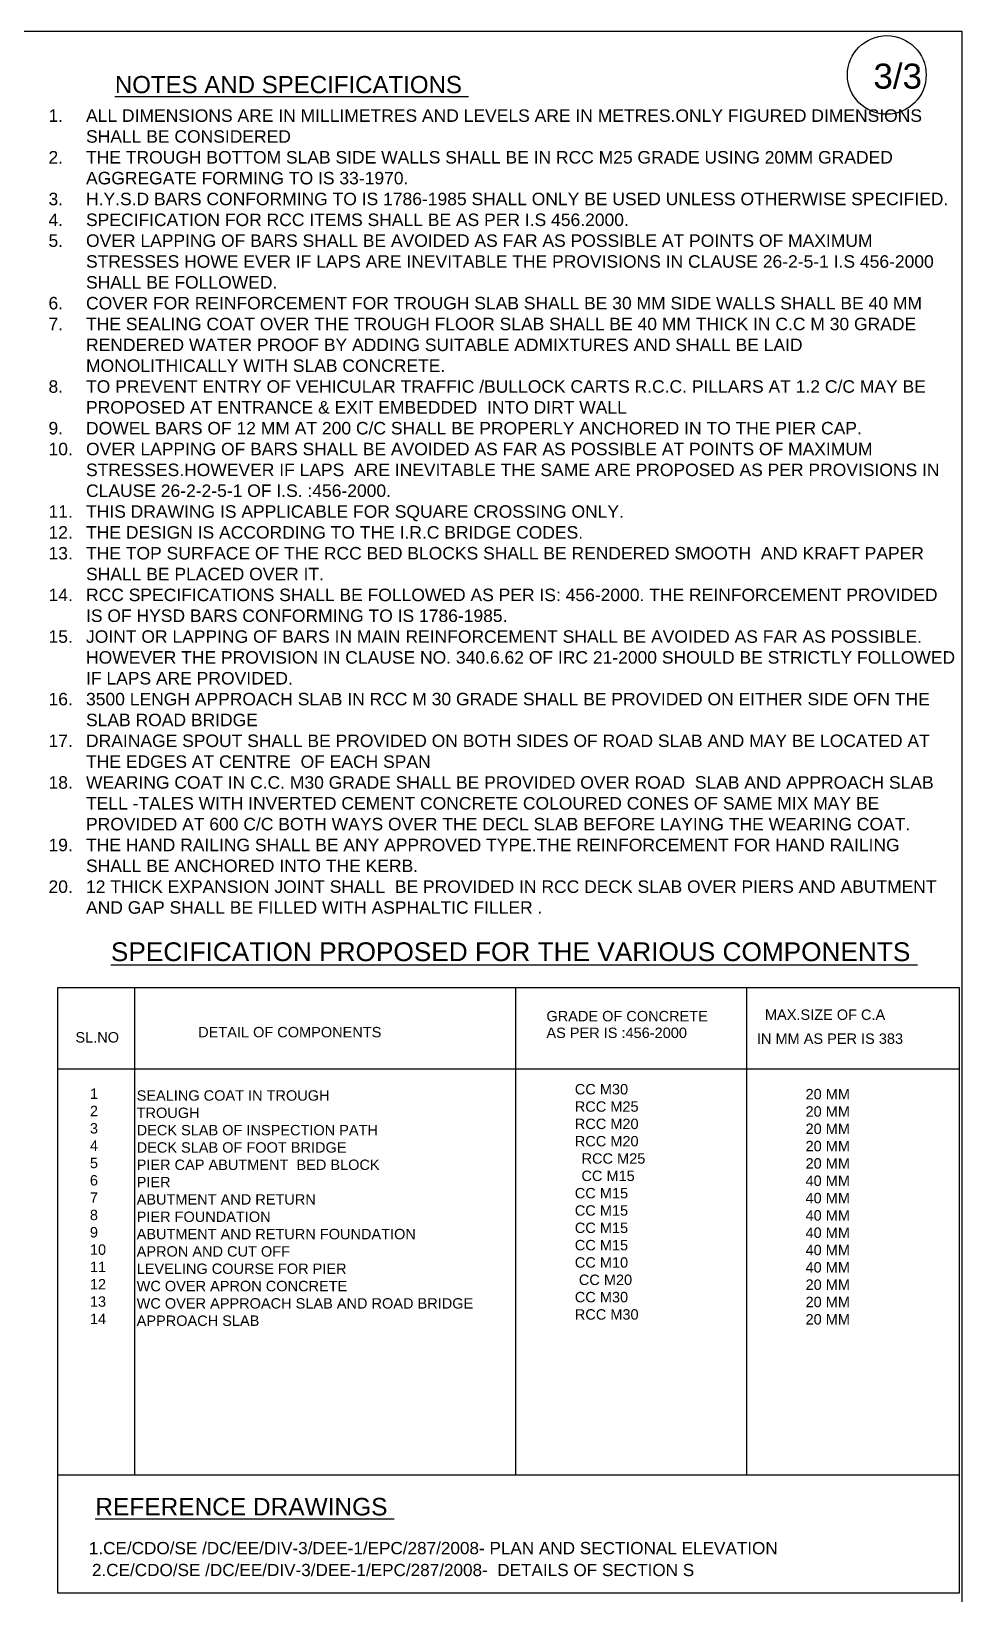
# Model space of a CAD drawing. Header units: millimetres. Extents: x 2502738 to 2517371, y 44292637 to 44301550.
# Drawn here: x 2514396 to 2517371, y 44296547 to 44301550 of the extents above; entities that cross this region are included whole.
import ezdxf

# ---------------------------------------------------------------- set-up
doc = ezdxf.new("R2010")
doc.units = ezdxf.units.MM
doc.header["$MEASUREMENT"] = 0
for name, color, linetype in [('DIMENSION', 7, 'Continuous'), ('DRAWING', 2, 'Continuous'), ('TEXT', 7, 'Continuous')]:
    doc.layers.add(name, color=color, linetype=linetype)
doc.styles.get("Standard").update_dxf_attribs({"font": 'arial.ttf', "height": 35})

msp = doc.modelspace()

# ---------------------------------------------------------------- linework, layer by layer
at = {"layer": 'DIMENSION', "color": 0}
msp.add_lwpolyline([(2517370.7, 44292637.1), (2502738.4, 44292637.1), (2502738.4, 44301550.2), (2517370.7, 44301550.2)], close=True, dxfattribs=at)
at = {"layer": 'DIMENSION'}
msp.add_lwpolyline([(2514480.6, 44298490.5), (2517362.1, 44298490.5), (2517362.1, 44296552.3), (2514480.6, 44296552.3)], close=True, dxfattribs=at)
at = {"layer": 'DIMENSION', "color": 0}
msp.add_circle((2517131.2, 44301410.4), 125.8, dxfattribs=at)
at = {"layer": 'TEXT', "color": 0}
for points in [[(2514726.3, 44296930.7), (2514726.3, 44298490.5)], [(2515943.4, 44298490.5), (2515943.4, 44296930.7)], [(2516683.2, 44296930.7), (2516683.2, 44298490.5)], [(2514478.1, 44298230.4), (2517362.1, 44298230.4)], [(2514480.6, 44296930.7), (2517362.1, 44296930.7)]]:
    msp.add_lwpolyline(points, dxfattribs=at)

# ---------------------------------------------------------------- texts
at = {"layer": 'DRAWING', "color": 0}
for s, height, p in [('3/3', 80, (2517088.4, 44301366.6)), ('%%UNOTES AND SPECIFICATIONS ', 55, (2514662.8, 44301352.1))]:
    msp.add_text(s, height=height, dxfattribs=at).set_placement(p)
at = {"layer": 'TEXT', "color": 0}
for s, height, p in [('%%USPECIFICATION PROPOSED FOR THE VARIOUS COMPONENTS ', 60, (2514650.1, 44298574.9)), ('GRADE OF CONCRETE ', 33.252, (2516042.8, 44298382.2)), ('MAX.SIZE OF C.A ', 33.252, (2516741.6, 44298386.8)), ('SL.NO ', 33.25, (2514536.7, 44298314.4)), ('DETAIL OF COMPONENTS ', 33.252, (2514929.2, 44298331)), ('AS PER IS :456-2000', 33.252, (2516042.8, 44298328.8)), ('IN MM AS PER IS 383', 33.252, (2516715.9, 44298310.1)), ('%%UREFERENCE DRAWINGS ', 55.991, (2514600.3, 44296801.2)), ('1.CE/CDO/SE /DC/EE/DIV-3/DEE-1/EPC/287/2008- PLAN AND SECTIONAL ELEVATION ', 39.194, (2514579.6, 44296677)), ('2.CE/CDO/SE /DC/EE/DIV-3/DEE-1/EPC/287/2008-  DETAILS OF SECTION S ', 39.194, (2514589.5, 44296607))]:
    msp.add_text(s, height=height, dxfattribs=at).set_placement(p)
at = {"layer": 'TEXT', "color": 0, "attachment_point": 1}
for s, insert, char_height, width in [('\\pi-120,l160,t160;1.^IALL DIMENSIONS ARE IN MILLIMETRES AND LEVELS ARE IN METRES.ONLY FIGURED DIMENSIONS SHALL BE CONSIDERED \\P2.^ITHE TROUGH BOTTOM SLAB SIDE WALLS SHALL BE IN RCC M25 GRADE USING 20MM GRADED AGGREGATE FORMING TO IS 33-1970.\\P3.^IH.Y.S.D BARS CONFORMING TO IS 1786-1985 SHALL ONLY BE USED UNLESS OTHERWISE SPECIFIED.\\P4.^ISPECIFICATION FOR RCC ITEMS SHALL BE AS PER I.S 456.2000.\\P5.^IOVER LAPPING OF BARS SHALL BE AVOIDED AS FAR AS POSSIBLE AT POINTS OF MAXIMUM STRESSES HOWE EVER IF LAPS ARE INEVITABLE THE PROVISIONS IN CLAUSE 26-2-5-1 I.S 456-2000 SHALL BE FOLLOWED.\\P6.^ICOVER FOR REINFORCEMENT FOR TROUGH SLAB SHALL BE 30 MM SIDE WALLS SHALL BE 40 MM\\P7.^ITHE SEALING COAT OVER THE TROUGH FLOOR SLAB SHALL BE 40 MM THICK IN C.C M 30 GRADE RENDERED WATER PROOF BY ADDING SUITABLE ADMIXTURES AND SHALL BE LAID MONOLITHICALLY WITH SLAB CONCRETE.\\P8.^ITO PREVENT ENTRY OF VEHICULAR TRAFFIC /BULLOCK CARTS R.C.C. PILLARS AT 1.2 C/C MAY BE PROPOSED AT ENTRANCE & EXIT EMBEDDED  INTO DIRT WALL \\P9.^IDOWEL BARS OF 12 MM AT 200 C/C SHALL BE PROPERLY ANCHORED IN TO THE PIER CAP.\\P10.^IOVER LAPPING OF BARS SHALL BE AVOIDED AS FAR AS POSSIBLE AT POINTS OF MAXIMUM STRESSES.HOWEVER IF LAPS  ARE INEVITABLE THE SAME ARE PROPOSED AS PER PROVISIONS IN CLAUSE 26-2-2-5-1 OF I.S. :456-2000.\\P11.^ITHIS DRAWING IS APPLICABLE FOR SQUARE CROSSING ONLY.\\P12.^ITHE DESIGN IS ACCORDING TO THE I.R.C BRIDGE CODES.\\P13.^ITHE TOP SURFACE OF THE RCC BED BLOCKS SHALL BE RENDERED SMOOTH  AND KRAFT PAPER SHALL BE PLACED OVER IT.  \\P14.^IRCC SPECIFICATIONS SHALL BE FOLLOWED AS PER IS: 456-2000. THE REINFORCEMENT PROVIDED IS OF HYSD BARS CONFORMING TO IS 1786-1985.\\P15.^IJOINT OR LAPPING OF BARS IN MAIN REINFORCEMENT SHALL BE AVOIDED AS FAR AS POSSIBLE. HOWEVER THE PROVISION IN CLAUSE NO. 340.6.62 OF IRC 21-2000 SHOULD BE STRICTLY FOLLOWED IF LAPS ARE PROVIDED.\\P16.^I3500 LENGH APPROACH SLAB IN RCC M 30 GRADE SHALL BE PROVIDED ON EITHER SIDE OFN THE SLAB ROAD BRIDGE \\P17.^IDRAINAGE SPOUT SHALL BE PROVIDED ON BOTH SIDES OF ROAD SLAB AND MAY BE LOCATED AT THE EDGES AT CENTRE  OF EACH SPAN \\P18.^IWEARING COAT IN C.C. M30 GRADE SHALL BE PROVIDED OVER ROAD  SLAB AND APPROACH SLAB TELL -TALES WITH INVERTED CEMENT CONCRETE COLOURED CONES OF SAME MIX MAY BE PROVIDED AT 600 C/C BOTH WAYS OVER THE DECL SLAB BEFORE LAYING THE WEARING COAT.\\P19.^ITHE HAND RAILING SHALL BE ANY APPROVED TYPE.THE REINFORCEMENT FOR HAND RAILING SHALL BE ANCHORED INTO THE KERB.\\P20.^I12 THICK EXPANSION JOINT SHALL  BE PROVIDED IN RCC DECK SLAB OVER PIERS AND ABUTMENT AND GAP SHALL BE FILLED WITH ASPHALTIC FILLER . ', (2514410.6, 44301300.3), 40, 2932.06), ('CC M30  RCC M25 {\\H1.8653x; }RCC M20 {\\H1.5769x; }RCC M20  {\\H1.673x; }RCC M25 {\\H1.641x; }CC M15 {\\H1.6517x; }CC M15 {\\H1.6481x; }CC M15 {\\H1.6493x; }CC M15 {\\H1.6489x; }CC M15{\\H1.649x; }\\PCC M10{\\H1.649x; }\\P CC M20 {\\H1.649x; }CC M30 {\\H1.649x; }RCC M30{\\H1.649x; }', (2516133.6, 44298181.6), 33.2524, 228.825), ('1 \\P2 {\\H1.841x; }\\P3 {\\H1.5607x; }\\P4 {\\H1.65x; }\\P5 {\\H1.6167x; }\\P6 {\\H1.6319x; }\\P7 {\\H1.6263x; }\\P8 {\\H1.6287x; }\\P9 {\\H1.6315x; }10 {\\H1.6305x; }11 {\\H1.6308x; }12 {\\H1.6307x; }13 {\\H1.6308x; }14{\\H1.6308x; }', (2514583, 44298167.3), 33.252, 69.832), ('SEALING COAT IN TROUGH  \\PTROUGH {\\H1.8666x; }\\PDECK SLAB OF INSPECTION PATH {\\H1.5777x; }\\PDECK SLAB OF FOOT BRIDGE  {\\H1.674x; }\\PPIER CAP ABUTMENT  BED BLOCK  {\\H1.6419x; }\\PPIER  {\\H1.6349x; }\\PABUTMENT AND RETURN  {\\H1.6217x; }\\PPIER FOUNDATION  {\\H1.6438x; }\\PABUTMENT AND RETURN FOUNDATION  {\\H1.652x; }\\PAPRON AND CUT OFF  {\\H1.6493x; }\\PLEVELING COURSE FOR PIER  {\\H1.6502x; }\\PWC OVER APRON CONCRETE  {\\H1.6499x; }\\PWC OVER APPROACH SLAB AND ROAD BRIDGE  {\\H1.65x; }APPROACH SLAB {\\H1.6499x; }', (2514732.5, 44298161.5), 33.252, 1106.01), ('20 MM 20 MM {\\H1.841x; }20 MM {\\H1.5607x; }20 MM {\\H1.6541x; }20 MM {\\H1.623x; }40 MM {\\H1.6334x; }40 MM {\\H1.6299x; }40 MM {\\H1.631x; }40 MM {\\H1.6307x; }40 MM {\\H1.6308x; }40 MM {\\H1.6307x; }20 MM {\\H1.6308x; }20 MM {\\H1.6308x; }20 MM{\\H1.6308x; }', (2516871.4, 44298165.9), 33.2524, 168.49)]:
    msp.add_mtext(s, dxfattribs=dict(at, insert=insert, char_height=char_height, width=width))

doc.saveas('drawing.dxf')
